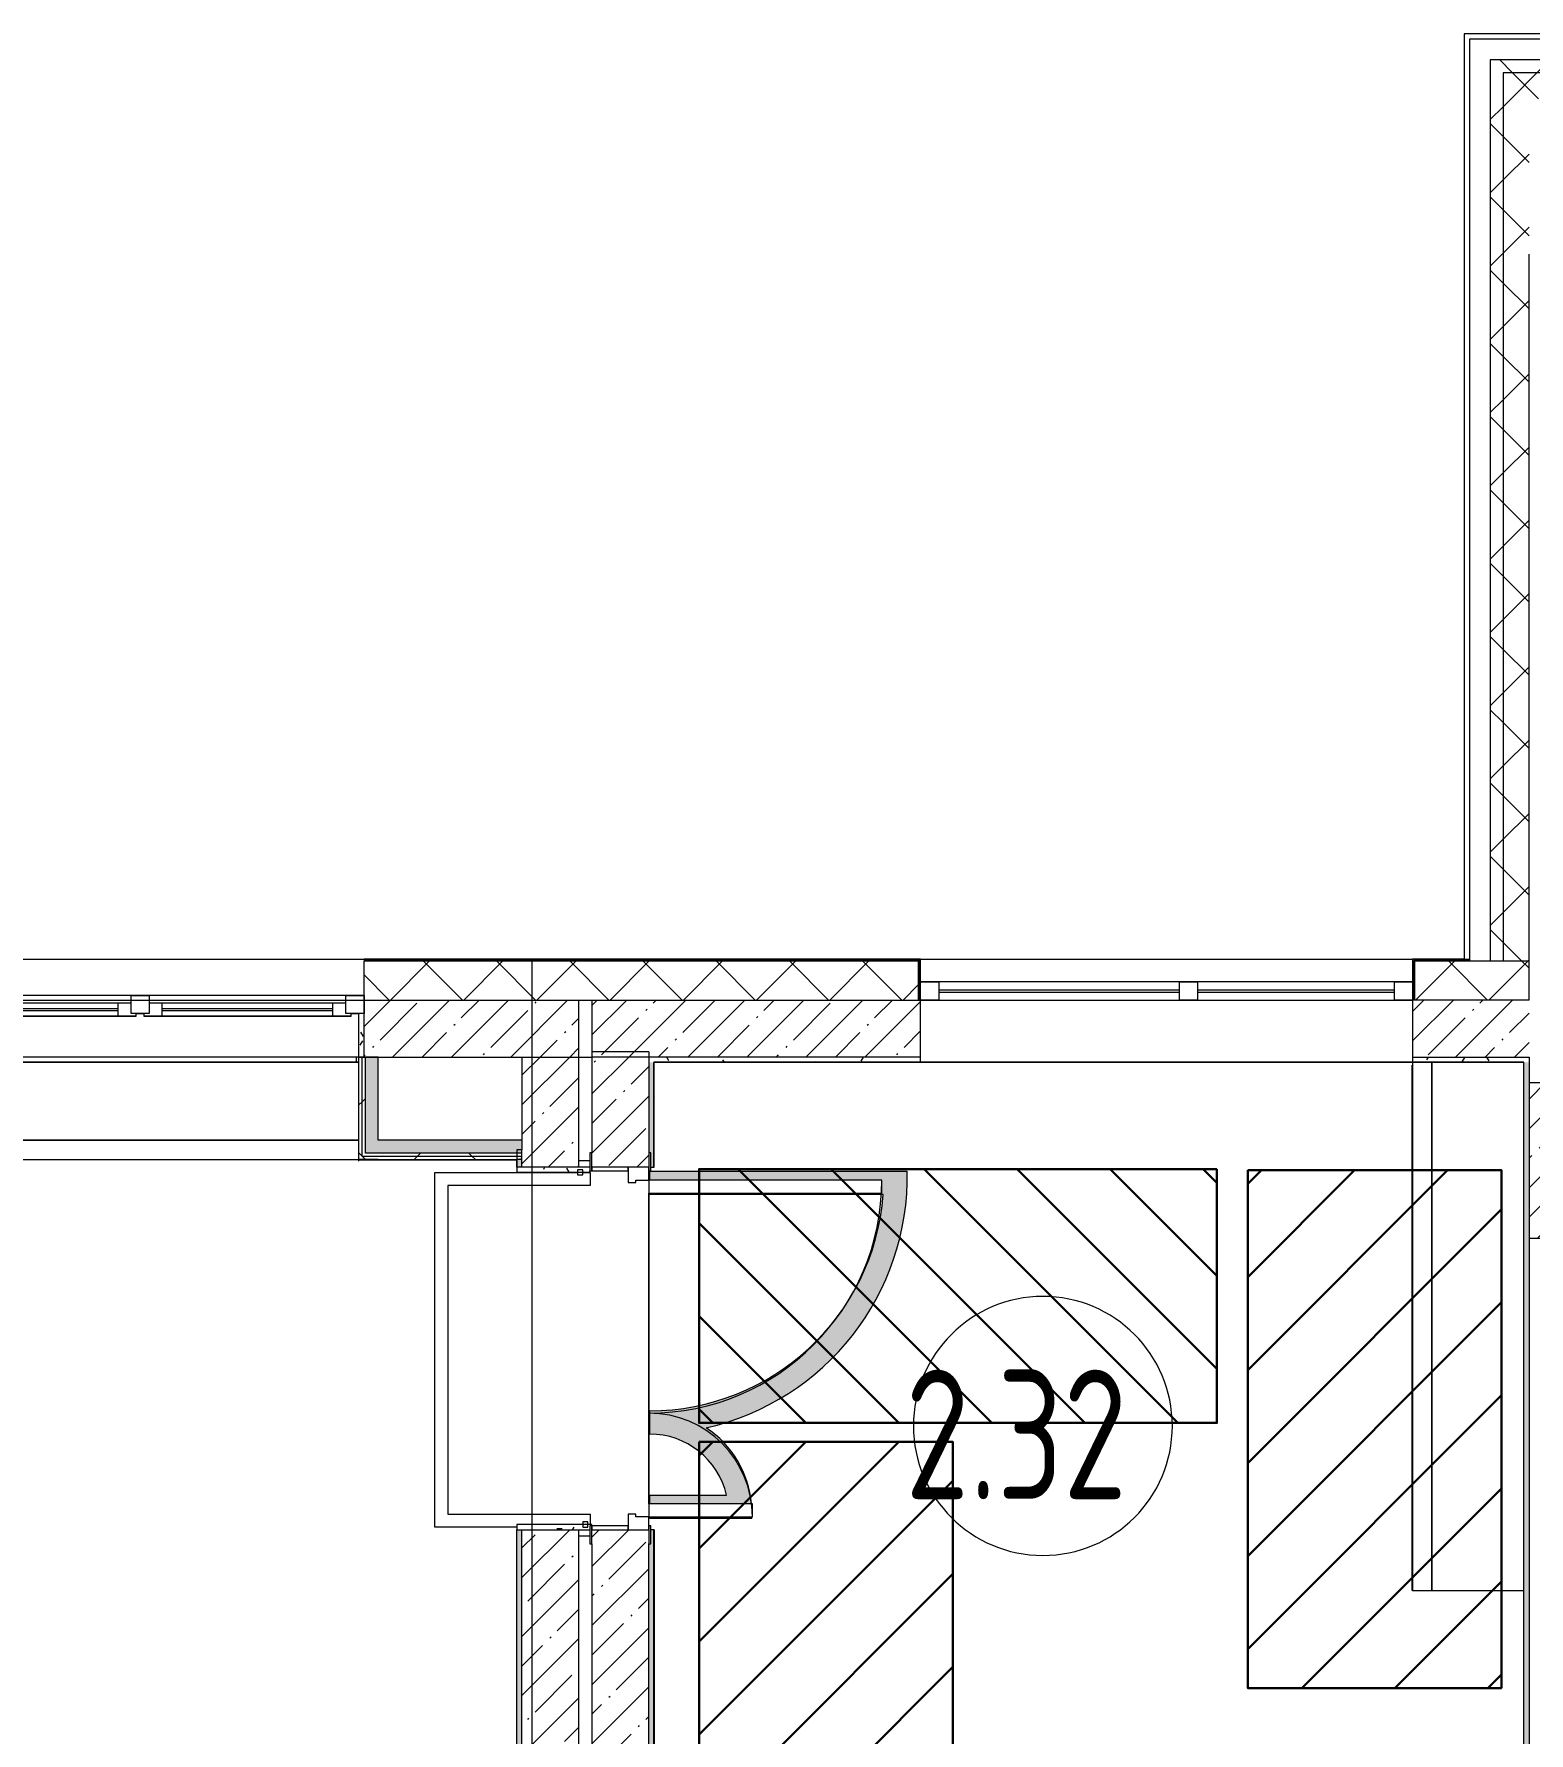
# Model space of a CAD drawing. Header units: millimetres. Extents: x -1113 to 415037, y -3642 to 354837.
# Drawn here: x 185157 to 190932, y 20790 to 27350 of the extents above; entities that cross this region are included whole.
import ezdxf

# ---------------------------------------------------------------- set-up
doc = ezdxf.new("R2010")
doc.units = ezdxf.units.MM
for name, color, linetype, lineweight in [('0) строит. леса', 20, 'Continuous', 30), ('A-AREA-IDEN', 7, 'Continuous', 9), ('A-FLOR', 7, 'Continuous', 9), ('A-GLAZ', 7, 'Continuous', 9), ('A-GLAZ-1', 7, 'Continuous', 5), ('A-WALL', 7, 'Continuous', 5), ('I-WALL', 7, 'Continuous', 5), ('S-COLS', 7, 'Continuous', 9), ('S-COLS-1', 7, 'Continuous', 5), ('S-STRS', 7, 'Continuous', 9), ('Оси', 7, 'Continuous', 9)]:
    doc.layers.add(name, color=color, linetype=linetype, lineweight=lineweight)
for name, color, linetype, lineweight, true_color in [('A-DOOR-1', 7, 'Continuous', 5, 0xc0c0c0), ('A-DOOR-FRAM-1', 7, 'Continuous', 5, 0xc0c0c0), ('A-WALL-1', 9, 'Continuous', 5, 0x808080), ('A-WALL-FNSH-1', 9, 'Continuous', 5, 0x808080)]:
    doc.layers.add(name, color=color, linetype=linetype, lineweight=lineweight, true_color=true_color)
doc.layers.add('A-FLOR-PATT-1', color=7, linetype='Continuous', lineweight=9, true_color=0xeef6ff, transparency=0.5)
doc.styles.add('СПДС', font='ГОСТ тип А.ttf', dxfattribs={"width": 0.9})
pattern_1 = [(45, (148772.12, -1e-08), (-114.04925, 114.04925), []), (45, (148886.17, -1e-08), (-114.04925, 114.04925), [201.612, -40.322, 6.706, -33.617])]
pattern_2 = [(45, (148772.12, -1e-08), (-141.42136, 141.42136), []), (135, (148772.12, -1e-08), (-141.42136, -141.42136), [])]
pattern_3 = [(0, (148772.123, -1e-08), (243.84, 60.96), [20.117, -162.763, 20.117, -162.763, -975.36]), (0, (148772.123, -1e-08), (243.84, 60.96), [-365.76, 20.117, -345.643, 20.117, -162.763, -426.72]), (0, (148772.123, -1e-08), (243.84, 60.96), [-914.4, 20.117, -101.803, 20.117, -284.683]), (120, (148863.563, 30.48), (-174.71291, 180.691634), [20.117, -162.763, 20.117, -162.763, -975.36]), (120, (148863.563, 30.48), (-174.71291, 180.691634), [-365.76, 20.117, -345.643, 20.117, -162.763, -426.72]), (120, (148863.563, 30.48), (-174.71291, 180.691634), [-914.4, 20.117, -101.803, 20.117, -284.683]), (240, (148894.043, 152.4), (-69.12709, -241.651634), [20.117, -162.763, 20.117, -162.763, -975.36]), (240, (148894.043, 152.4), (-69.12709, -241.651634), [-365.76, 20.117, -345.643, 20.117, -162.763, -426.72]), (240, (148894.043, 152.4), (-69.12709, -241.651634), [-914.4, 20.117, -101.803, 20.117, -284.683])]
pattern_4 = [(45, (148772.12, -1e-08), (-212.132, 212.132), []), (135, (148772.12, -1e-08), (-212.132, -212.132), [])]

# ---------------------------------------------------------------- blocks, each defined once
blk = doc.blocks.new('BSC_Колонна _Прямоугольная - 600х600-V315-Объем проектирования 2 этажа')
at = {"layer": 'S-COLS-1'}
h = blk.add_hatch(dxfattribs=at)
h.set_pattern_fill('FP_68', color=256, style=0, pattern_type=2)
h.set_pattern_definition([(45, (-42460, -23000), (-114.04925, 114.04925), []), (45, (-42345.95, -23000), (-114.04925, 114.04925), [201.613, -40.323, 6.706, -33.617])])
h.paths.add_polyline_path([(-300, -300), (300, -300), (300, 300), (-300, 300), (-300, 156.7)])
for p, q in [((300, 300), (-300, 300)), ((-300, 300), (-300, -300)), ((300, -300), (300, 300)), ((-300, -300), (300, -300))]:
    blk.add_line(p, q, dxfattribs=at)
blk = doc.blocks.new('120_Окно_СКБ_2Ст - 120_Окно_СКБ_2Ст 3100х2500 _мал_створка слева_ 2-V362-Объем проектирования 2 этажа')
at = {"layer": 'A-GLAZ'}
for p, q in [((-1550, -127), (-1550, -57)), ((-1550, -57), (-1480, -57)), ((-1480, -57), (-1480, -127)), ((650, -127), (650, -57)), ((650, -57), (720, -57)), ((720, -57), (720, -127)), ((1480, -127), (1480, -57)), ((1480, -57), (1550, -57)), ((1550, -57), (1550, -127)), ((-1480, -127), (-1550, -127)), ((-1480, -127), (-1500, -127)), ((-1500, -127), (-1500, -137)), ((650, -87), (-1480, -87)), ((-1480, -87), (-1480, -127)), ((-1430, -137), (-1430, -87)), ((600, -137), (600, -87)), ((650, -127), (650, -87)), ((720, -127), (650, -127)), ((670, -127), (650, -127)), ((670, -137), (670, -127)), ((720, -127), (700, -127)), ((700, -127), (700, -137)), ((1480, -87), (720, -87)), ((720, -87), (720, -127)), ((770, -137), (770, -87)), ((1430, -137), (1430, -87)), ((1480, -127), (1480, -87)), ((1550, -127), (1480, -127)), ((1500, -127), (1480, -127)), ((1500, -137), (1500, -127)), ((-1500, -137), (670, -137)), ((670, -137), (-1500, -137)), ((700, -137), (1500, -137)), ((1500, -137), (700, -137))]:
    blk.add_line(p, q, dxfattribs=at)
at = {"layer": 'A-GLAZ-1'}
for p, q in [((1550, -57), (-1550, -57)), ((-1549.8, -127), (-1500, -127)), ((-1430, -107), (600, -107)), ((600, -117), (-1430, -117)), ((670, -127), (700, -127)), ((770, -107), (1430, -107)), ((1430, -117), (770, -117)), ((1500, -127), (1530, -127))]:
    blk.add_line(p, q, dxfattribs=at)
blk = doc.blocks.new('120_Окно_СКБ_2Ст - 120_Окно_СКБ_2Ст 1900х2400 глухое-23537524-Объем проектирования 2 этажа')
at = {"layer": 'A-GLAZ'}
for p, q in [((-950, 5), (-950, 75)), ((-950, 75), (-880, 75)), ((-880, 75), (-880, 5)), ((-120, 5), (-120, 75)), ((-120, 75), (-50, 75)), ((-50, 75), (-50, 5)), ((880, 5), (880, 75)), ((880, 75), (950, 75)), ((950, 75), (950, 5)), ((-880, 5), (-950, 5)), ((-50, 5), (-120, 5)), ((950, 5), (880, 5))]:
    blk.add_line(p, q, dxfattribs=at)
at = {"layer": 'A-GLAZ-1'}
for p, q in [((950, 75), (-950, 75)), ((-950, 5), (950, 5)), ((-120, 45), (-880, 45)), ((-120, 35), (-880, 35)), ((880, 45), (-50, 45)), ((880, 35), (-50, 35))]:
    blk.add_line(p, q, dxfattribs=at)
blk = doc.blocks.new('110_Дверь_СКБ_2Ст - Д-1 Лестничная клетка EIS60-V410-Объем проектирования 2 этажа')
at = {"layer": 'A-DOOR-1'}
for p, q in [((-637.5, 1010), (-637.5, 110)), ((-587.5, 1010), (-637.5, 1010)), ((-587.5, 110), (-587.5, 1010)), ((662.5, 510), (612.5, 510)), ((612.5, 510), (612.5, 110)), ((662.5, 110), (662.5, 510)), ((-637.5, 110), (-587.5, 110)), ((612.5, 110), (662.5, 110))]:
    blk.add_line(p, q, dxfattribs=at)
for centre, radius, start, end in [((-637.5, 110), 900, 0, 90), ((662.5, 110), 400, 90, 180)]:
    blk.add_arc(centre, radius, start, end, dxfattribs=at)
at = {"layer": 'A-DOOR-FRAM-1'}
for p, q in [((-672.5, 118), (-742.5, 118)), ((-742.5, 118), (-742.5, 110)), ((-742.5, 110), (-672.5, 110)), ((-637.5, 110), (-687.5, 110)), ((-687.5, 110), (-687.5, 30)), ((-672.5, 110), (-672.5, 118)), ((-637.5, 60), (-637.5, 110)), ((662.5, 110), (662.5, 60)), ((712.5, 110), (662.5, 110)), ((767.5, 118), (697.5, 118)), ((697.5, 118), (697.5, 110)), ((697.5, 110), (767.5, 110)), ((712.5, 30), (712.5, 110)), ((767.5, 110), (767.5, 118)), ((-687.5, 30), (-627.5, 30)), ((-672.5, 30), (-687.5, 30)), ((-687.5, 30), (-687.5, -110)), ((-672.5, -110), (-672.5, 30)), ((-627.5, 60), (-637.5, 60)), ((-627.5, 30), (-627.5, 60)), ((662.5, 60), (652.5, 60)), ((652.5, 60), (652.5, 30)), ((652.5, 30), (712.5, 30)), ((712.5, 30), (697.5, 30)), ((697.5, 30), (697.5, -110)), ((712.5, -110), (712.5, 30)), ((-672.5, -110), (-742.5, -110)), ((-742.5, -110), (-742.5, -118)), ((-742.5, -118), (-672.5, -118)), ((-687.5, -110), (-672.5, -110)), ((-672.5, -118), (-672.5, -110)), ((697.5, -110), (712.5, -110)), ((767.5, -110), (697.5, -110)), ((697.5, -110), (697.5, -118)), ((697.5, -118), (767.5, -118)), ((767.5, -118), (767.5, -110))]:
    blk.add_line(p, q, dxfattribs=at)
blk = doc.blocks.new('Зашивка приборов отопления22 - Зашивка приборов отопления-33321747-Объем проектирования 2 этажа')
at = {"layer": 'A-WALL'}
for p, q in [((37267.8, 26888.4), (34187.8, 26888.4)), ((34187.8, 26567.4), (37267.8, 26567.4)), ((37267.8, 26567.4), (34187.8, 26567.4)), ((34187.8, 26492.4), (37267.8, 26492.4))]:
    blk.add_line(p, q, dxfattribs=at)
blk = doc.blocks.new('Зашивка приборов отопления28 - Зашивка приборов отопления-33322877-Объем проектирования 2 этажа')
at = {"layer": 'A-WALL'}
for p, q in [((75381, 485.9), (73341, 485.9)), ((73341, 485.9), (73341, 410.9)), ((73341, 410.9), (73341, 55.9)), ((73341, 410.9), (75381, 410.9)), ((75381, 410.9), (73341.4, 410.9)), ((73341.4, 410.9), (73341.4, 55.9))]:
    blk.add_line(p, q, dxfattribs=at)
blk = doc.blocks.new('Марка_Помещения - Номер-25198446-Объем проектирования 2 этажа')
at = {"layer": 'A-AREA-IDEN'}
for start, end in [(360, 180), (180, 360)]:
    blk.add_arc((0, 0), 2.5, start, end, dxfattribs=at)

msp = doc.modelspace()

# ---------------------------------------------------------------- hatches: boundary and pattern name
at = {"layer": '0) строит. леса'}
h = msp.add_hatch(dxfattribs=at)
h.set_pattern_fill('ANSI31', color=256, scale=80, angle=-90)
h.set_pattern_definition([(315, (333605.4, 18767.5), (179.60512, 179.60512), [])])
h.paths.add_polyline_path([(189726.3, 22967.2), (187726.3, 22967.2), (187726.3, 21987.2), (189726.3, 21987.2)])
h = msp.add_hatch(dxfattribs=at)
h.set_pattern_fill('ANSI31', color=256, scale=80)
h.set_pattern_definition([(45, (194045.1, 166842.36), (-179.60512, 179.60512), [])])
h.paths.add_polyline_path([(189845.4, 22963.2), (189845.4, 20963.2), (190825.4, 20963.2), (190825.4, 22963.2)])
h = msp.add_hatch(dxfattribs=at)
h.set_pattern_fill('ANSI31', color=256, scale=80)
h.set_pattern_definition([(45, (191925.96, 165793.97), (-179.60512, 179.60512), [])])
h.paths.add_polyline_path([(187726.3, 21914.9), (187726.3, 19914.9), (188706.3, 19914.9), (188706.3, 21914.9)])
at = {"layer": 'A-FLOR-PATT-1'}
h = msp.add_hatch(color=256, dxfattribs=at)
h.paths.add_polyline_path([(187552.3, 21618.1), (187930, 21618.1), (187929.7, 21625), (187535.5, 21625), (187535.5, 21618.1), (187552.1, 21618.1)])
h.paths.add_polyline_path([(187832.7, 21675), (187928.1, 21675), (187927.7, 21686.3), (187909.6, 21763.5), (187888.4, 21816.7), (187852.6, 21874.8), (187807.2, 21925.9), (187753.8, 21968.5), (187854.7, 21996.8), (187952, 22035.6), (188044.7, 22084.4), (188131.8, 22142.7), (188212.3, 22209.8), (188285.2, 22285), (188361.1, 22385.5), (188405.5, 22456.3), (188458, 22568.5), (188491.4, 22665.6), (188514.7, 22766.3), (188527.4, 22869.2), (188530.3, 22959.2), (187535.5, 22959.2), (187535.5, 22925), (188432.1, 22925), (188432.1, 22875), (187535.5, 22875), (187535.5, 22869.2), (188437.8, 22869.2), (188423.8, 22766.3), (188398.2, 22665.6), (188361.1, 22568.5), (188313.2, 22476.3), (188255, 22390.2), (188187.3, 22311.4), (188111.1, 22240.8), (188027.2, 22179.5), (187930, 22125.2), (187832.7, 22084.9), (187741.6, 22058), (187639.3, 22040.2), (187535.5, 22034.2), (187535.5, 21944.2), (187593.7, 21938.6), (187649.7, 21922.1), (187701.6, 21895.1), (187753.8, 21851.2), (187785.3, 21814.3), (187817.5, 21753.2), (187832.7, 21708.1), (187535.5, 21708.1), (187535.5, 21675), (187723.5, 21675)])
at = {"layer": 'A-WALL'}
h = msp.add_hatch(dxfattribs=at)
h.set_pattern_fill('FP_24', color=256, style=0, pattern_type=2)
h.set_pattern_definition(pattern_2)
h.paths.add_polyline_path([(233082.8, 27200), (241932.1, 27200), (241932.1, 27250), (229122.1, 27250), (229122.1, 27200), (232972.1, 27200)])
h.paths.add_polyline_path([(226462.1, 27200), (226622.1, 27200), (226622.1, 27250), (225112.1, 27250), (225112.1, 27200), (226442.1, 27200)])
h.paths.add_polyline_path([(222281.1, 27200), (223012.1, 27200), (223012.1, 27250), (217632.1, 27250), (217632.1, 27200), (221880.4, 27200)])
h.paths.add_polyline_path([(214032.1, 27200), (214032.1, 27250), (212952.1, 27250), (212952.1, 27200), (213930.3, 27200)])
h.paths.add_polyline_path([(214932.1, 27200), (216732.1, 27200), (216732.1, 27250), (214932.1, 27250)])
h.paths.add_polyline_path([(209812.1, 27200), (209812.1, 27250), (208632.1, 27250), (208632.1, 27200), (209593.9, 27200)])
h.paths.add_polyline_path([(203553.1, 27200), (203782, 27200), (203782, 27250), (202632.3, 27250), (202632.3, 27200), (203552.1, 27200)])
h.paths.add_polyline_path([(204682, 27200), (205932.1, 27200), (205932.1, 27250), (204682, 27250)])
h.paths.add_polyline_path([(199475.6, 27200), (199532.3, 27200), (199532.3, 27250), (198432.4, 27250), (198432.4, 27200), (199136.9, 27200)])
h.paths.add_polyline_path([(197532.1, 27200), (197532.4, 27200), (197532.1, 27250), (196279.1, 27250), (196279.1, 27200), (197307.4, 27200)])
h.paths.add_polyline_path([(192971, 27200), (193179.1, 27200), (193179.1, 27250), (190782.1, 27250), (190782.1, 27200), (191553.1, 27200)])
h = msp.add_hatch(dxfattribs=at)
h.set_pattern_fill('FP_24', color=256, style=0, pattern_type=2)
h.set_pattern_definition(pattern_2)
h.paths.add_polyline_path([(190782.1, 23770), (190832.1, 23770), (190832.1, 27200), (190782.1, 27200), (190782.1, 23773)])
h = msp.add_hatch(dxfattribs=at)
h.set_pattern_fill('FP_24', color=256, style=0, pattern_type=2)
h.set_pattern_definition(pattern_2)
h.paths.add_polyline_path([(241394.2, 27100), (241832.1, 27100), (241832.1, 27200), (229122.1, 27200), (229122.1, 27100), (240671.5, 27100)])
h.paths.add_polyline_path([(226022.1, 27100), (226622.1, 27100), (226622.1, 27200), (225112.1, 27200), (225112.1, 27100), (225522.1, 27100)])
h.paths.add_polyline_path([(208932.1, 27100), (209812.1, 27100), (209812.1, 27200), (208632.1, 27200), (208632.1, 27100), (208912.1, 27100)])
h.paths.add_polyline_path([(205632.6, 27100), (205932.1, 27100), (205932.1, 27200), (204682, 27200), (204682, 27100), (205257.5, 27100)])
h.paths.add_polyline_path([(212952.1, 27100), (214032.1, 27100), (214032.1, 27200), (212952.1, 27200), (212952.1, 27170)])
h.paths.add_polyline_path([(214932.1, 27100), (216732.1, 27100), (216732.1, 27200), (214932.1, 27200), (214932.1, 27100.8)])
h.paths.add_polyline_path([(203782, 27100), (203782, 27200), (202632.3, 27200), (202632.3, 27100), (203553.1, 27100)])
h.paths.add_polyline_path([(190932.1, 27100), (193179.1, 27100), (193179.1, 27200), (190832.1, 27200), (190832.1, 27100)])
h.paths.add_polyline_path([(196279.1, 27100), (197532.4, 27100), (197532.1, 27200), (196279.1, 27200), (196279.1, 27140)])
h.paths.add_polyline_path([(222812.1, 27100), (223012.1, 27100), (223012.1, 27200), (217632.1, 27200), (217632.1, 27100), (222603.1, 27100)])
h.paths.add_polyline_path([(198432.4, 27100), (199532.3, 27100), (199532.3, 27200), (198432.4, 27200)])
h = msp.add_hatch(dxfattribs=at)
h.set_pattern_fill('FP_24', color=256, style=0, pattern_type=2)
h.set_pattern_definition(pattern_2)
h.paths.add_polyline_path([(190832.1, 23770), (190932.1, 23770), (190932.1, 27100), (190832.1, 27100), (190832.1, 23778)])
h = msp.add_hatch(dxfattribs=at)
h.set_pattern_fill('FP_24', color=256, style=0, pattern_type=2)
h.set_pattern_definition(pattern_2)
h.paths.add_polyline_path([(190932.1, 23620), (190932.1, 23770), (190490.1, 23770), (190490.1, 23620), (190832.1, 23620)])
h.paths.add_polyline_path([(182612.1, 23620), (183332.1, 23620), (183332.1, 23770), (182612.1, 23770), (182612.1, 23626.3)])
h.paths.add_polyline_path([(186432.1, 23620), (188574.1, 23620), (188574.1, 23770), (186432.1, 23770), (186432.1, 23638)])
at = {"layer": 'I-WALL'}
h = msp.add_hatch(dxfattribs=at)
h.set_pattern_fill('FP_1', color=256, style=0, pattern_type=2)
h.set_pattern_definition(pattern_1)
h.paths.add_polyline_path([(183332.1, 23400), (183332.1, 23620), (182382.1, 23620), (182382.1, 23400), (182852.7, 23400)])
h.paths.add_polyline_path([(187262.1, 23400), (187262.1, 23620), (186432.1, 23620), (186432.1, 23400), (187189.1, 23400)])
h = msp.add_hatch(dxfattribs=at)
h.set_pattern_fill('FP_1', color=256, style=0, pattern_type=2)
h.set_pattern_definition(pattern_1)
h.paths.add_polyline_path([(187532.1, 23400), (188582.1, 23400), (188582.1, 23620), (187312.1, 23620), (187312.1, 23420.3), (187422.9, 23400)])
h.paths.add_polyline_path([(190932.1, 23400), (190932.1, 23620), (190482.1, 23620), (190482.1, 23400), (190915.3, 23400)])
h = msp.add_hatch(dxfattribs=at)
h.set_pattern_fill('FP_191', color=256, style=0, pattern_type=2)
h.set_pattern_definition(pattern_3)
h.paths.add_polyline_path([(186432.1, 23400), (186432.1, 23568), (186412.1, 23568), (186412.1, 23400)])
h = msp.add_hatch(dxfattribs=at)
h.set_pattern_fill('FP_1', color=256, style=0, pattern_type=2)
h.set_pattern_definition(pattern_1)
h.paths.add_polyline_path([(187312.1, 10450), (187532.1, 10450), (187532.1, 12125), (187312.1, 12125), (187312.1, 10680)])
h.paths.add_polyline_path([(187532.1, 13525), (187532.1, 21575), (187312.1, 21575), (187312.1, 13525), (187527.7, 13525)])
h.paths.add_polyline_path([(187523.7, 22975), (187532.1, 22975), (187532.1, 23400), (187422.9, 23400), (187312.1, 23420.3), (187312.1, 22975), (187482.1, 22975)])
h = msp.add_hatch(dxfattribs=at)
h.set_pattern_fill('FP_192', color=256, style=0, pattern_type=2)
h.set_pattern_definition(pattern_4)
h.paths.add_polyline_path([(186412.1, 23004), (186424.6, 23004), (186424.6, 23399), (186412.1, 23399), (186412.1, 23016.5)])
h = msp.add_hatch(dxfattribs=at)
h.set_pattern_fill('FP_192', color=256, style=0, pattern_type=2)
h.set_pattern_definition(pattern_4)
h.paths.add_polyline_path([(186424.6, 23016.5), (186437.1, 23016.5), (186437.1, 23399), (186424.6, 23398), (186424.6, 23079)])
for points in [[(186437.1, 23029), (186487.1, 23029), (186487.1, 23399), (186437.1, 23399), (186437.1, 23079)], [(186487.1, 23029), (187042.1, 23029), (187042.1, 23079), (186487.1, 23079)]]:
    msp.add_hatch(color=256, dxfattribs=at).paths.add_polyline_path(points)
h = msp.add_hatch(dxfattribs=at)
h.set_pattern_fill('FP_1', color=256, style=0, pattern_type=2)
h.set_pattern_definition(pattern_1)
h.paths.add_polyline_path([(187042.1, 11200), (187262.1, 11200), (187262.1, 12125), (187042.1, 12125), (187042.1, 12100)])
h.paths.add_polyline_path([(187262.1, 13525), (187262.1, 21575), (187042.1, 21575), (187042.1, 13525), (187189.1, 13525)])
h.paths.add_polyline_path([(187262.1, 22975), (187262.1, 23400), (187042.1, 23400), (187042.1, 22975), (187189.1, 22975)])
h = msp.add_hatch(dxfattribs=at)
h.set_pattern_fill('FP_191', color=256, style=0, pattern_type=2)
h.set_pattern_definition(pattern_3)
h.paths.add_polyline_path([(190912.1, 23380), (190932.1, 23380), (190932.1, 23400), (190482.1, 23400), (190482.1, 23380), (190802.8, 23380)])
h.paths.add_polyline_path([(188582.1, 23380), (188582.1, 23400), (187532.1, 23400), (187532.1, 23380), (188574.1, 23380)])
h = msp.add_hatch(dxfattribs=at)
h.set_pattern_fill('FP_191', color=256, style=0, pattern_type=2)
h.set_pattern_definition(pattern_3)
h.paths.add_polyline_path([(187552.1, 15200), (187552.1, 21575), (187540.1, 21575), (187540.1, 21520), (187532.1, 21520), (187532.1, 15200)])
h.paths.add_polyline_path([(187540.1, 22975), (187552.1, 22975), (187552.1, 23379), (187532.1, 23379.6), (187532.1, 23030), (187540.1, 23030), (187540.1, 22983)])
h = msp.add_hatch(dxfattribs=at)
h.set_pattern_fill('FP_191', color=256, style=0, pattern_type=2)
h.set_pattern_definition(pattern_3)
h.paths.add_polyline_path([(190932.1, 15220), (190932.1, 23380), (190912.1, 23379), (190912.1, 15220)])
h = msp.add_hatch(dxfattribs=at)
h.set_pattern_fill('FP_192', color=256, style=0, pattern_type=2)
h.set_pattern_definition(pattern_4)
h.paths.add_polyline_path([(186487.1, 23016.5), (187042.1, 23016.5), (187042.1, 23029), (186437.1, 23029), (186437.1, 23016.5), (186466.4, 23016.5)])
h = msp.add_hatch(dxfattribs=at)
h.set_pattern_fill('FP_192', color=256, style=0, pattern_type=2)
h.set_pattern_definition(pattern_4)
h.paths.add_polyline_path([(186487.1, 23004), (187024.9, 23006.3), (187042.1, 23016.5), (186424.6, 23016.5), (186424.6, 23004), (186466.4, 23004)])
h = msp.add_hatch(dxfattribs=at)
h.set_pattern_fill('FP_191', color=256, style=0, pattern_type=2)
h.set_pattern_definition(pattern_3)
h.paths.add_polyline_path([(187042.1, 11200), (187042.1, 12125), (187022.1, 12125), (187022.1, 11221)])
h.paths.add_polyline_path([(187022.1, 11200), (187042.1, 11200), (187022.1, 11220)])
h.paths.add_polyline_path([(187022.1, 13525), (187042.1, 13525), (187041.8, 21575), (187022.1, 21575), (187022.1, 13550)])
h.paths.add_polyline_path([(187022.5, 22975), (187042.1, 22975), (187042.1, 23016.5), (187022.1, 23003), (187022.1, 22975)])
h = msp.add_hatch(dxfattribs=at)
h.set_pattern_fill('FP_191', color=256, style=0, pattern_type=2)
h.set_pattern_definition(pattern_3)
h.paths.add_polyline_path([(187189.1, 22955), (187304.1, 22955), (187304.1, 22975), (187022.1, 22975), (187022.7, 22955), (187042.1, 22955)])
h = msp.add_hatch(dxfattribs=at)
h.set_pattern_fill('FP_191', color=256, style=0, pattern_type=2)
h.set_pattern_definition(pattern_3)
h.paths.add_polyline_path([(187050.6, 21575), (187304.1, 21575), (187305.5, 21590), (187312.1, 21590), (187311.4, 21595), (187022.1, 21595), (187022.1, 21575), (187042.1, 21575)])

# ---------------------------------------------------------------- linework, layer by layer
at = {"layer": '0) строит. леса'}
for points in [[(189726.3, 22967.2), (187726.3, 22967.2), (187726.3, 21987.2), (189726.3, 21987.2)], [(189845.4, 22963.2), (189845.4, 20963.2), (190825.4, 20963.2), (190825.4, 22963.2)], [(187726.3, 21914.9), (187726.3, 19914.9), (188706.3, 19914.9), (188706.3, 21914.9)]]:
    msp.add_lwpolyline(points, close=True, dxfattribs=at)
at = {"layer": 'A-FLOR'}
for p, q in [((186412.1, 23380), (183332.1, 23380)), ((187262.1, 23400), (187312.1, 23400)), ((183332.1, 23079), (186412.1, 23079)), ((186412.1, 23003), (187022.1, 23003)), ((187022.1, 23003), (187022.1, 23000)), ((187262.1, 23000), (187304.1, 23000)), ((186705.5, 21584.5), (186705.5, 22954.3)), ((186705.5, 22954.3), (187257.1, 22954.3)), ((187305.5, 22904.3), (186755.5, 22904.3)), ((186755.5, 22904.3), (186755.5, 21634.5)), ((187277.1, 22954.3), (187305.5, 22954.3)), ((187305.5, 22954.3), (187305.5, 22904.3)), ((187535.5, 22925), (187535.5, 22959.2)), ((187535.5, 22959.2), (188530.3, 22959.2)), ((187532.1, 21675), (187532.1, 22875)), ((187535.5, 22869.2), (187535.5, 22875)), ((188437.8, 22869.2), (187535.5, 22869.2)), ((187535.5, 21944.2), (187535.5, 22034.2)), ((187535.5, 21675), (187535.5, 21708.1)), ((187535.5, 21708.1), (187832.7, 21708.1)), ((187022.1, 21584.5), (186705.5, 21584.5)), ((186755.5, 21634.5), (187305.5, 21634.5)), ((187305.5, 21634.5), (187305.5, 21595)), ((187535.5, 21618.1), (187535.5, 21625)), ((187930, 21618.1), (187535.5, 21618.1)), ((187304.1, 21550), (187262.1, 21550))]:
    msp.add_line(p, q, dxfattribs=at)
for centre, radius, start, end in [((187535.5, 22939.2), 995, 282.67054, 1.1511), ((187535.5, 22939.2), 995, 282.67054, 1.1511), ((187535.5, 22939.2), 905, 270, 355.56313), ((187535.5, 22939.2), 905, 270, 355.56313), ((187535.5, 21639.2), 305, 13.0427, 90), ((187535.5, 21639.2), 305, 13.0427, 90), ((187535.5, 21639.2), 395, 5.20117, 56.45952), ((187535.5, 21639.2), 395, 5.20117, 56.45952), ((187535.5, 21639.2), 395, 356.92799, 357.93552), ((187535.5, 21639.2), 395, 356.92799, 357.93552)]:
    msp.add_arc(centre, radius, start, end, dxfattribs=at)
at = {"layer": 'A-WALL'}
for p, q in [((190702.1, 27330), (190702.1, 23770)), ((193179.1, 27330), (190702.1, 27330)), ((190782.1, 27250), (190782.1, 23770)), ((193179.1, 27250), (190782.1, 27250)), ((190832.1, 27200), (190832.1, 23770)), ((193179.1, 27200), (190832.1, 27200)), ((183332.1, 23778), (186432.1, 23778)), ((188577.1, 23773), (186432.1, 23773)), ((188574.1, 23770), (186432.1, 23770)), ((188574.1, 23620), (188574.1, 23770)), ((188577.1, 23620), (188577.1, 23773)), ((188582.1, 23778), (190482.1, 23778)), ((190487.1, 23773), (190487.1, 23620)), ((190702.1, 23773), (190487.1, 23773)), ((190490.1, 23770), (190490.1, 23620)), ((190932.1, 23770), (190490.1, 23770)), ((190682.1, 23778), (190702.1, 23778)), ((182382.1, 23620), (188582.1, 23620)), ((190932.1, 23620), (190482.1, 23620)), ((187532.1, 23420.3), (187532.1, 23030)), ((186412.1, 23004), (186412.1, 23399)), ((186424.6, 23016.5), (186424.6, 23399)), ((186437.1, 23029), (186437.1, 23399)), ((188582.1, 23400), (187312.1, 23400)), ((188582.1, 23380), (187552.1, 23380)), ((187552.1, 23367), (187552.1, 23379)), ((190482.1, 23400), (190932.1, 23400)), ((190912.1, 15220), (190912.1, 23379)), ((187042.1, 23029), (186437.1, 23029)), ((187042.1, 22975), (187042.1, 23041.5)), ((187042.1, 23016.5), (186424.6, 23016.5)), ((186487.1, 23004), (187021.1, 23004)), ((187042.1, 23004), (187021.1, 23004)), ((187042.1, 13505), (187042.1, 21575)), ((187532.1, 15220), (187532.1, 21520))]:
    msp.add_line(p, q, dxfattribs=at)
at = {"layer": 'A-WALL-1'}
for p, q in [((190932.1, 23620), (190932.1, 26500)), ((186432.1, 23400), (186432.1, 23770)), ((187262.1, 22975), (187262.1, 23620)), ((187312.1, 23620), (187312.1, 23030)), ((188582.1, 23380), (188582.1, 23620)), ((190482.1, 23620), (190482.1, 23380)), ((186432.1, 23568), (186412.1, 23568)), ((187532.1, 23420.3), (187312.1, 23420.3)), ((186412.1, 23400), (187262.1, 23400)), ((186487.1, 23399), (186412.1, 23399)), ((186487.1, 23079), (186487.1, 23399)), ((187042.1, 23400), (187042.1, 23041.5)), ((187552.1, 22975), (187552.1, 23367)), ((190932.1, 23400), (190932.1, 23300)), ((187042.1, 23079), (186487.1, 23079)), ((187022.1, 23041.5), (187022.1, 22955)), ((187042.1, 23041.5), (187022.1, 23041.5)), ((187304.1, 22975), (187022.1, 22975)), ((187257.1, 22965), (187257.1, 22945)), ((187277.1, 22965), (187257.1, 22965)), ((187277.1, 22945), (187277.1, 22965)), ((187304.1, 22955), (187304.1, 22960)), ((187540.1, 22975), (187552.1, 22975)), ((187022.1, 22955), (187304.1, 22955)), ((187257.1, 22945), (187277.1, 22945)), ((190932.1, 22700), (190932.1, 17300)), ((187022.1, 21595), (187022.1, 21575)), ((187312.1, 21595), (187022.1, 21595)), ((187297.1, 21605), (187277.1, 21605)), ((187277.1, 21605), (187277.1, 21585)), ((187277.1, 21585), (187297.1, 21585)), ((187297.1, 21585), (187297.1, 21605)), ((187312.1, 21590), (187312.1, 21595)), ((187022.1, 21575), (187304.1, 21575)), ((187262.1, 13525), (187262.1, 21575)), ((187312.1, 21520), (187312.1, 13580)), ((187552.1, 21575), (187540.1, 21575)), ((187552.1, 15200), (187552.1, 21575))]:
    msp.add_line(p, q, dxfattribs=at)
at = {"layer": 'A-WALL-FNSH-1'}
for p, q in [((190682.1, 27350), (190682.1, 23778)), ((193179.1, 27350), (190682.1, 27350)), ((188582.1, 23778), (186432.1, 23778)), ((186432.1, 23778), (186432.1, 23770)), ((188582.1, 23620), (188582.1, 23778)), ((190682.1, 23778), (190482.1, 23778)), ((190482.1, 23778), (190482.1, 23620)), ((186412.1, 23568), (186411.1, 23568)), ((186411.1, 23568), (186411.1, 23400)), ((186412.1, 23400), (186412.1, 23568)), ((186411.1, 23400), (186412.1, 23400)), ((186411.1, 23379), (186411.1, 22999.5)), ((186412.1, 23379), (186411.1, 23379)), ((187553.1, 22975), (187553.1, 23379)), ((188582.1, 23379), (188582.1, 23380)), ((190912.1, 23380), (190482.1, 23380)), ((190482.1, 23380), (190482.1, 23379)), ((190911.1, 23379), (190911.1, 15220)), ((186411.1, 22999.5), (186412.1, 22999.5)), ((186487.1, 23004), (186412.1, 23004)), ((186412.1, 22999.5), (186412.1, 23003)), ((187021.1, 23003), (187021.1, 22975)), ((187021.1, 22975), (187022.1, 22975)), ((187552.1, 22975), (187553.1, 22975)), ((187022.1, 21575), (187021.1, 21575)), ((187021.1, 21575), (187021.1, 13525)), ((187022.1, 13525), (187022.1, 21575)), ((187553.1, 21575), (187552.1, 21575))]:
    msp.add_line(p, q, dxfattribs=at)
at = {"layer": 'I-WALL'}
for p, q in [((186411.1, 23379), (183333.1, 23379)), ((186411.1, 23400), (186402.1, 23400)), ((186402.1, 23400), (186402.1, 23380)), ((187552.1, 23380), (187552.1, 23379)), ((190912.1, 23379), (187552.1, 23379)), ((190482.1, 23380), (188582.1, 23380)), ((190481.1, 21340), (190481.1, 23369)), ((190482.1, 23369), (190481.1, 23369)), ((190912.1, 23379), (190912.1, 23380)), ((183333.1, 23004), (186412.1, 23004)), ((186412.1, 23003), (183333.1, 23003)), ((186423.1, 23004), (186423.1, 23003)), ((187553.1, 21575), (187553.1, 20600)), ((190482.1, 21340), (190481.1, 21340)), ((190481.6, 21340), (190481.6, 21339)), ((190901.1, 21339), (190481.6, 21339)), ((190557.1, 21340), (190901.1, 21340)), ((190901.1, 21340), (190901.1, 21339)), ((190911.1, 20911.1), (190912.1, 20911.1)), ((190912.1, 20820.4), (190911.1, 20820.4))]:
    msp.add_line(p, q, dxfattribs=at)
at = {"layer": 'S-STRS'}
msp.add_line((187532.1, 22875), (187532.1, 21675), dxfattribs=at)
at = {"layer": 'Оси'}
msp.add_lwpolyline([(187082.1, -1906.3), (187082.1, 3093.7), (187082.1, 18777.7), (187082.1, 23777.7)], dxfattribs=at)

# ---------------------------------------------------------------- block references
at = {"layer": 'A-AREA-IDEN', "xscale": 199.9999999999999, "yscale": 199.9999999999999, "zscale": 199.9999999999999}
msp.add_blockref('Марка_Помещения - Номер-25198446-Объем проектирования 2 этажа', (189054.3, 21975.6), dxfattribs=at)
at = {"layer": 'A-DOOR-1', "rotation": 269.9999999999999}
msp.add_blockref('110_Дверь_СКБ_2Ст - Д-1 Лестничная клетка EIS60-V410-Объем проектирования 2 этажа', (187422.1, 22287.5), dxfattribs=at)
at = {"layer": 'A-GLAZ', "color": 3, "rotation": 180}
msp.add_blockref('120_Окно_СКБ_2Ст - 120_Окно_СКБ_2Ст 1900х2400 глухое-23537524-Объем проектирования 2 этажа', (189532.1, 23695), dxfattribs=at)
at = {"layer": 'A-GLAZ', "color": 3}
msp.add_blockref('120_Окно_СКБ_2Ст - 120_Окно_СКБ_2Ст 3100х2500 _мал_створка слева_ 2-V362-Объем проектирования 2 этажа', (184882.1, 23695), dxfattribs=at)
at = {"layer": 'A-WALL'}
msp.add_blockref('Зашивка приборов отопления22 - Зашивка приборов отопления-33321747-Объем проектирования 2 этажа', (149144.3, -3488.4), dxfattribs=at)
at = {"layer": 'A-WALL', "rotation": 89.9999999999998}
msp.add_blockref('Зашивка приборов отопления28 - Зашивка приборов отопления-33322877-Объем проектирования 2 этажа', (190968, -52001), dxfattribs=at)
at = {"layer": 'S-COLS'}
msp.add_blockref('BSC_Колонна _Прямоугольная - 600х600-V315-Объем проектирования 2 этажа', (191232.1, 23000), dxfattribs=at)

# ---------------------------------------------------------------- texts
at = {"layer": 'A-AREA-IDEN', "insert": (188522.9, 22192.7), "char_height": 500, "width": 1327.594, "attachment_point": 1, "style": 'СПДС'}
msp.add_mtext('2.32', dxfattribs=at)

doc.saveas('drawing.dxf')
